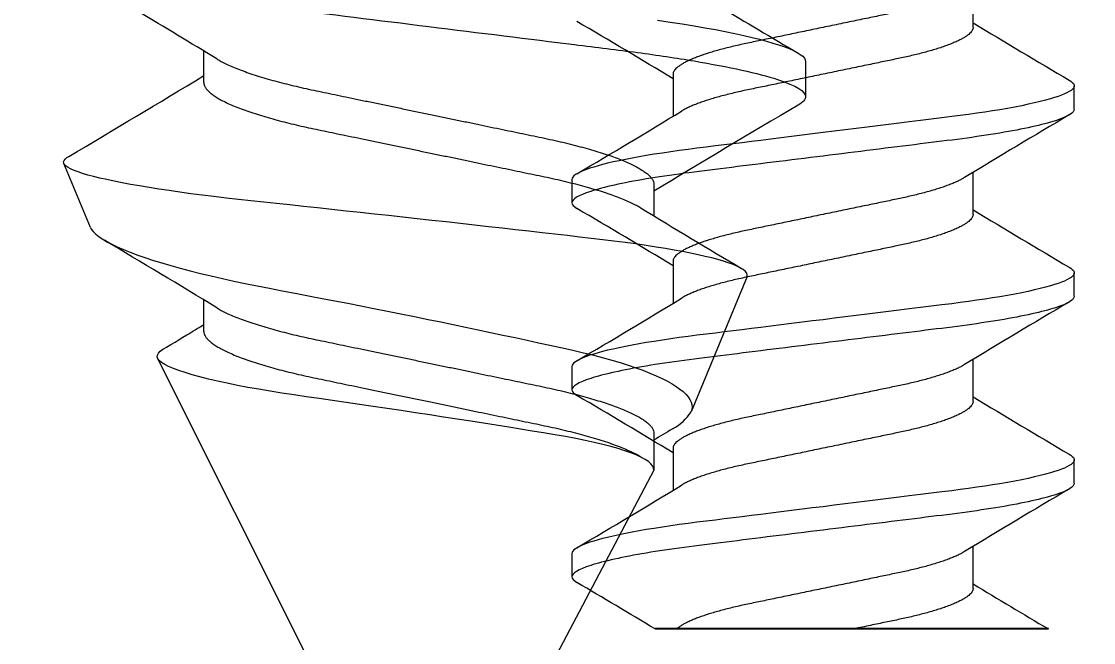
# Model space of a CAD drawing. Header units: inches. Extents: x 129892 to 140765, y 18172 to 24435.
# Drawn here: x 134120.3 to 134126.42, y 22517.61 to 22521.15 of the extents above; entities that cross this region are included whole.
import ezdxf

# ---------------------------------------------------------------- set-up
doc = ezdxf.new("R2010")
doc.units = ezdxf.units.IN
doc.header["$MEASUREMENT"] = 0
doc.header["$PDMODE"] = 66
doc.styles.add('EXCELSIOR', font='dim.shx', dxfattribs={"height": 45})
doc.dimstyles.new('EXCELSIOR', dxfattribs={"dimtxt": 50, "dimasz": 15, "dimexe": 20, "dimexo": 20, "dimgap": 10, "dimtad": 1, "dimdec": 0, "dimtxsty": 'EXCELSIOR', "dimblk": 'OBLIQUE', "dimcen": 2.5, "dimclrd": 1, "dimclre": 1, "dimclrt": 1, "dimadec": 0, "dimazin": 0, "dimtfac": 1, "dimtdec": 0, "dimtofl": 0, "dimtmove": 0, "dimatfit": 3, "dimfxl": 0, "dimlwd": 25, "dimarcsym": 0})

# ---------------------------------------------------------------- blocks, each defined once
blk = doc.blocks.new('A$C105D4D3B')
at = {"color": 251, "linetype": 'Continuous', "lineweight": 15}
for p, q in [((2.7695, 4.5576), (2.7695, 4.7378)), ((6.2042, 4.6776), (6.2042, 4.4776)), ((2.1217, 3.7314), (1.9706, 4.0963)), ((5.3382, 3.9776), (5.3382, 3.7974)), ((5.8697, 3.4507), (5.5505, 2.6802)), ((2.7695, 3.1376), (2.7695, 3.3178)), ((4.0026, -0.0002), (2.5055, 2.985)), ((5.3382, 2.5576), (5.3382, 2.3476)), ((5.3382, 2.3476), (4.0975, -0.0002))]:
    blk.add_line(p, q, dxfattribs=at)
for points in [[(5.3584, 4.9136), (5.4301, 4.903), (5.4999, 4.8922), (5.5674, 4.8811), (5.6293, 4.8704), (5.6888, 4.8596), (5.7457, 4.8486), (5.7997, 4.8375), (5.8508, 4.8263), (5.8988, 4.8152), (5.9411, 4.8046), (5.9805, 4.794), (6.0167, 4.7835), (6.0498, 4.7731), (6.0798, 4.7627), (6.1094, 4.7513), (6.1349, 4.7401), (6.1564, 4.729), (6.1738, 4.7182), (6.1873, 4.7076), (6.1968, 4.6973), (6.2024, 4.6873), (6.2042, 4.6776), (6.2042, 4.6776)], [(5.8697, 3.4507), (5.8713, 3.4604), (5.8683, 3.4703), (5.8606, 3.4804), (5.848, 3.4909), (5.8306, 3.5016), (5.8084, 3.5124), (5.7869, 3.5212), (5.7623, 3.5301), (5.7345, 3.5391), (5.7036, 3.5481), (5.6691, 3.5573), (5.6315, 3.5665), (5.5906, 3.5757), (5.5467, 3.5849), (5.5017, 3.5937), (5.454, 3.6024), (5.4034, 3.6111), (5.3504, 3.6197), (5.2938, 3.6283), (5.2349, 3.6369), (5.1732, 3.6453), (5.1093, 3.6535), (5.0458, 3.6613), (4.9805, 3.6689), (4.9132, 3.6767), (4.8443, 3.6846), (4.7726, 3.6928), (4.6996, 3.7011), (4.6249, 3.7096), (4.5491, 3.7182), (4.472, 3.7269), (4.394, 3.7357), (4.3148, 3.7445), (4.235, 3.7534), (4.1531, 3.7626), (4.0708, 3.7717), (3.9877, 3.7808), (3.9045, 3.79), (3.8235, 3.7988), (3.7427, 3.8076), (3.6617, 3.8164), (3.5812, 3.8251), (3.4997, 3.8339), (3.419, 3.8426), (3.3387, 3.8512), (3.2596, 3.8596), (3.1846, 3.8676), (3.1109, 3.8754), (3.0382, 3.8831), (2.9671, 3.8909), (2.8962, 3.8989), (2.8273, 3.9071), (2.7598, 3.9155), (2.6945, 3.924), (2.6318, 3.9326), (2.5714, 3.9412), (2.513, 3.95), (2.4571, 3.9588), (2.4028, 3.9678), (2.3514, 3.9769), (2.3025, 3.986), (2.2567, 3.9951), (2.2148, 4.004), (2.176, 4.0129), (2.1401, 4.0217), (2.1075, 4.0305), (2.0776, 4.0394), (2.0513, 4.0483), (2.0284, 4.057), (2.0092, 4.0656), (1.9942, 4.0738), (1.9827, 4.0818), (1.9746, 4.0896), (1.9702, 4.0974), (1.9692, 4.1053), (1.9718, 4.1133), (1.978, 4.1216), (1.9879, 4.13), (1.9986, 4.1368)], [(2.122, 3.7316), (2.1269, 3.7214), (2.1375, 3.7074), (2.1523, 3.6929), (2.1711, 3.678), (2.1921, 3.664), (2.2164, 3.6497), (2.2443, 3.6352), (2.2756, 3.6204), (2.3109, 3.6051), (2.3496, 3.5897), (2.3919, 3.5741), (2.4374, 3.5584), (2.4825, 3.5437), (2.5302, 3.529), (2.5808, 3.5142), (2.6339, 3.4995), (2.6906, 3.4845), (2.7497, 3.4695), (2.8116, 3.4546), (2.8757, 3.4398), (2.9397, 3.4257), (3.0056, 3.4117), (3.0737, 3.3979), (3.1435, 3.3843), (3.2165, 3.3705), (3.2909, 3.3564), (3.3674, 3.3418), (3.445, 3.3268), (3.5176, 3.3128), (3.5909, 3.2985), (3.6654, 3.2838), (3.7402, 3.269), (3.8172, 3.2537), (3.8943, 3.2382), (3.9721, 3.2225), (4.0497, 3.2067), (4.1212, 3.1921), (4.1925, 3.1774), (4.2636, 3.1625), (4.3342, 3.1478), (4.4055, 3.1327), (4.4759, 3.1177), (4.5457, 3.1028), (4.6144, 3.0879), (4.6796, 3.0737), (4.7434, 3.0598), (4.8063, 3.0459), (4.8675, 3.0323), (4.9283, 3.0183), (4.9869, 3.0041), (5.0437, 2.9893), (5.0981, 2.9742), (5.1457, 2.9601), (5.1911, 2.9458), (5.2345, 2.9311), (5.2754, 2.9162), (5.3146, 2.9008), (5.3511, 2.8853), (5.385, 2.8695), (5.4161, 2.8537), (5.4421, 2.839), (5.4656, 2.8242), (5.4865, 2.8094), (5.5048, 2.7946), (5.5206, 2.7795), (5.5335, 2.7645), (5.5436, 2.7494), (5.5507, 2.7346), (5.5547, 2.7207), (5.556, 2.707), (5.5546, 2.6935), (5.5505, 2.6802)], [(2.543, 3.0405), (2.5555, 3.048), (2.5807, 3.0631), (2.605, 3.0778), (2.6278, 3.0915), (2.6493, 3.1045), (2.6726, 3.1186), (2.6833, 3.1251), (2.6947, 3.1319), (2.7068, 3.1393), (2.7197, 3.1471), (2.7322, 3.1547), (2.7421, 3.1607), (2.7478, 3.1642), (2.7526, 3.1671), (2.7599, 3.1715), (2.7703, 3.1779), (2.7695, 3.1773)], [(5.337, 2.3476), (5.3362, 2.3592), (5.3309, 2.371), (5.3212, 2.383), (5.3066, 2.3956), (5.2874, 2.4083), (5.2636, 2.4211), (5.2372, 2.4332), (5.207, 2.4452), (5.1731, 2.4572), (5.1344, 2.4694), (5.092, 2.4816), (5.046, 2.4936), (4.9978, 2.505), (4.9466, 2.5163), (4.8924, 2.5274), (4.8337, 2.5384), (4.7721, 2.5491), (4.7081, 2.5597), (4.6438, 2.5701), (4.5776, 2.5807), (4.5097, 2.5915), (4.4386, 2.6028), (4.366, 2.6142), (4.2924, 2.6256), (4.2151, 2.6376), (4.137, 2.6496), (4.0584, 2.6616), (3.9773, 2.6739), (3.896, 2.6862), (3.815, 2.6983), (3.7365, 2.7099), (3.6587, 2.7214), (3.5819, 2.7327), (3.5041, 2.744), (3.4277, 2.7551), (3.3531, 2.7658), (3.2828, 2.776), (3.2146, 2.7864), (3.1485, 2.7969), (3.0833, 2.808), (3.0207, 2.8192), (2.9611, 2.8306), (2.9027, 2.8424), (2.8477, 2.8544), (2.7963, 2.8663), (2.7474, 2.8786), (2.7025, 2.8908), (2.662, 2.903), (2.6265, 2.9148), (2.5954, 2.9264), (2.5686, 2.9378), (2.5458, 2.9494), (2.5279, 2.9607), (2.5148, 2.9717), (2.5069, 2.9821), (2.5035, 2.9923), (2.5047, 3.0027), (2.5105, 3.0136), (2.5209, 3.0248), (2.5359, 3.0361), (2.5431, 3.0404)]]:
    blk.add_lwpolyline(points, dxfattribs=at)
for centre, radius, start, end in [((-31.034, -50.9511), 65.1453, 58.666375, 59.584751), ((39.1398, 60.9031), 65.1416, 238.666324, 239.584863), ((-32.6523, 63.0307), 68.3312, 300.470877, 301.223865), ((41.6033, -55.8976), 69.9674, 120.434483, 121.21919), ((31.8252, 47.3473), 50.9721, 238.59533, 239.34643), ((-25.0413, -42.4224), 53.5312, 58.60767, 59.4082), ((5.323, 2.8207), 0.2674, 297.03715, 328.29202), ((25.0292, -29.8303), 37.87, 121.14139, 121.32976)]:
    blk.add_arc(centre, radius, start, end, dxfattribs=at)
for points, knots in [([(1.9034, 5.2776), (1.9034, 5.2487), (1.9558, 5.2151), (2.1738, 5.1446), (2.3392, 5.1079), (2.6407, 5.0571), (2.7498, 5.0409), (2.9772, 5.0106), (3.0954, 4.9964), (3.4785, 4.9489), (3.7657, 4.9133), (4.3419, 4.8419), (4.6292, 4.8062), (5.0123, 4.7587), (5.1304, 4.7446), (5.3579, 4.7143), (5.4669, 4.698), (5.7685, 4.6473), (5.9339, 4.6106), (6.1519, 4.5401), (6.2042, 4.5065), (6.2042, 4.4776)], [0, 0, 0, 0, 0.125, 0.125, 0.25, 0.25, 0.3125, 0.3125, 0.375, 0.375, 0.5, 0.5, 0.625, 0.625, 0.6875, 0.6875, 0.75, 0.75, 0.875, 0.875, 1, 1, 1, 1]), ([(2.8432, 4.693), (2.8493, 4.6893), (2.8635, 4.6807), (2.8906, 4.6668), (2.9241, 4.6514), (2.9621, 4.6357), (3.0039, 4.62), (3.0492, 4.6045), (3.0977, 4.5891), (3.1484, 4.5743), (3.2008, 4.56), (3.2544, 4.5463), (3.3099, 4.5331), (3.3669, 4.5203), (3.4255, 4.508), (3.4859, 4.4955), (3.5485, 4.4825), (3.6144, 4.4688), (3.6833, 4.4545), (3.7552, 4.4396), (3.8285, 4.4244), (3.9029, 4.4089), (3.9782, 4.3933), (4.0527, 4.3778), (4.126, 4.3626), (4.1979, 4.3477), (4.2691, 4.3329), (4.3393, 4.3183), (4.4082, 4.304), (4.4754, 4.2901), (4.5408, 4.2765), (4.6051, 4.2631), (4.668, 4.2501), (4.7298, 4.2373), (4.7898, 4.2239), (4.8481, 4.2101), (4.9044, 4.1958), (4.9577, 4.1813), (5.0077, 4.1667), (5.0542, 4.1521), (5.0978, 4.1373), (5.1382, 4.1223), (5.1752, 4.1073), (5.2087, 4.0924), (5.2385, 4.0775), (5.2649, 4.0625), (5.2875, 4.0475), (5.3063, 4.0327), (5.3207, 4.0182), (5.3308, 4.0041), (5.3371, 3.9906), (5.3378, 3.9819), (5.3382, 3.9776)], [0, 0, 0, 0, 0.015022, 0.035068, 0.056123, 0.077196, 0.098248, 0.119238, 0.14013, 0.160884, 0.180534, 0.199998, 0.219246, 0.238255, 0.257015, 0.275888, 0.295014, 0.314368, 0.33486, 0.35554, 0.376373, 0.397323, 0.418352, 0.439421, 0.459532, 0.479609, 0.499618, 0.519525, 0.539298, 0.558906, 0.578321, 0.597515, 0.617358, 0.636996, 0.656865, 0.677001, 0.697376, 0.717957, 0.737765, 0.757699, 0.777727, 0.797816, 0.81793, 0.838037, 0.858101, 0.878088, 0.898909, 0.919574, 0.940046, 0.960295, 0.980289, 1, 1, 1, 1]), ([(2.7695, 4.5576), (2.7698, 4.5535), (2.7705, 4.5452), (2.7762, 4.5323), (2.7854, 4.519), (2.7985, 4.5052), (2.8156, 4.4911), (2.8365, 4.4766), (2.8614, 4.4619), (2.8905, 4.4468), (2.9241, 4.4314), (2.9621, 4.4157), (3.0039, 4.4), (3.0492, 4.3845), (3.0977, 4.3691), (3.1484, 4.3543), (3.2008, 4.34), (3.2544, 4.3263), (3.3099, 4.3131), (3.3669, 4.3003), (3.4255, 4.288), (3.4859, 4.2755), (3.5485, 4.2625), (3.6144, 4.2488), (3.6833, 4.2345), (3.7552, 4.2196), (3.8285, 4.2044), (3.9029, 4.1889), (3.9782, 4.1733), (4.0527, 4.1578), (4.126, 4.1426), (4.1979, 4.1277), (4.2691, 4.1129), (4.3393, 4.0983), (4.4082, 4.084), (4.4754, 4.0701), (4.5408, 4.0565), (4.6051, 4.0431), (4.668, 4.0301), (4.7298, 4.0173), (4.7898, 4.0039), (4.8481, 3.9901), (4.9044, 3.9758), (4.9577, 3.9613), (5.0077, 3.9467), (5.0542, 3.9321), (5.0978, 3.9173), (5.1382, 3.9023), (5.1752, 3.8874), (5.2088, 3.8724), (5.2382, 3.8575), (5.2568, 3.8474), (5.2644, 3.8424), (5.2647, 3.8422)], [0, 0, 0, 0, 0.018809, 0.037877, 0.057179, 0.076689, 0.096379, 0.11622, 0.136179, 0.156224, 0.177279, 0.198352, 0.219403, 0.240394, 0.261285, 0.282039, 0.301689, 0.321152, 0.340401, 0.359409, 0.378169, 0.397041, 0.416167, 0.435521, 0.456012, 0.476692, 0.497525, 0.518475, 0.539504, 0.560572, 0.580683, 0.60076, 0.620768, 0.640675, 0.660448, 0.680056, 0.699471, 0.718664, 0.738507, 0.758145, 0.778013, 0.79815, 0.818524, 0.839105, 0.858913, 0.878847, 0.898874, 0.918963, 0.939077, 0.959183, 0.979247, 0.999234, 1, 1, 1, 1]), ([(2.7695, 4.5576), (2.7698, 4.5535), (2.7705, 4.5452), (2.7762, 4.5323), (2.7854, 4.519), (2.7985, 4.5052), (2.8156, 4.4911), (2.8365, 4.4766), (2.8614, 4.4619), (2.8905, 4.4468), (2.9241, 4.4314), (2.9621, 4.4157), (3.0039, 4.4), (3.0492, 4.3845), (3.0977, 4.3691), (3.1484, 4.3543), (3.2008, 4.34), (3.2544, 4.3263), (3.3099, 4.3131), (3.3669, 4.3003), (3.4255, 4.288), (3.4859, 4.2755), (3.5485, 4.2625), (3.6144, 4.2488), (3.6833, 4.2345), (3.7552, 4.2196), (3.8285, 4.2044), (3.9029, 4.1889), (3.9782, 4.1733), (4.0527, 4.1578), (4.126, 4.1426), (4.1979, 4.1277), (4.2691, 4.1129), (4.3393, 4.0983), (4.4082, 4.084), (4.4754, 4.0701), (4.5408, 4.0565), (4.6051, 4.0431), (4.668, 4.0301), (4.7298, 4.0173), (4.7898, 4.0039), (4.8481, 3.9901), (4.9044, 3.9758), (4.9577, 3.9613), (5.0077, 3.9467), (5.0542, 3.9321), (5.0978, 3.9173), (5.1382, 3.9023), (5.1752, 3.8874), (5.2088, 3.8724), (5.2382, 3.8575), (5.2568, 3.8474), (5.2644, 3.8424), (5.2647, 3.8422)], [0, 0, 0, 0, 0.018809, 0.037877, 0.057179, 0.076689, 0.096379, 0.11622, 0.136179, 0.156224, 0.177279, 0.198352, 0.219403, 0.240394, 0.261285, 0.282039, 0.301689, 0.321152, 0.340401, 0.359409, 0.378169, 0.397041, 0.416167, 0.435521, 0.456012, 0.476692, 0.497525, 0.518475, 0.539504, 0.560572, 0.580683, 0.60076, 0.620768, 0.640675, 0.660448, 0.680056, 0.699471, 0.718664, 0.738507, 0.758145, 0.778013, 0.798149, 0.818524, 0.839105, 0.858913, 0.878847, 0.898874, 0.918963, 0.939077, 0.959183, 0.979247, 0.999234, 1, 1, 1, 1]), ([(2.8432, 3.273), (2.8493, 3.2693), (2.8635, 3.2607), (2.8906, 3.2468), (2.9241, 3.2314), (2.9621, 3.2157), (3.0039, 3.2), (3.0492, 3.1845), (3.0977, 3.1691), (3.1484, 3.1543), (3.2008, 3.14), (3.2544, 3.1263), (3.3099, 3.1131), (3.3669, 3.1003), (3.4255, 3.088), (3.4859, 3.0755), (3.5485, 3.0625), (3.6144, 3.0488), (3.6833, 3.0345), (3.7552, 3.0196), (3.8285, 3.0044), (3.9029, 2.9889), (3.9782, 2.9733), (4.0527, 2.9578), (4.126, 2.9426), (4.1979, 2.9277), (4.2691, 2.9129), (4.3393, 2.8983), (4.4082, 2.884), (4.4754, 2.8701), (4.5408, 2.8565), (4.6051, 2.8431), (4.668, 2.8301), (4.7298, 2.8173), (4.7898, 2.8039), (4.8481, 2.7901), (4.9044, 2.7758), (4.9577, 2.7613), (5.0077, 2.7467), (5.0542, 2.7321), (5.0978, 2.7173), (5.1382, 2.7023), (5.1752, 2.6874), (5.2087, 2.6724), (5.2385, 2.6575), (5.2649, 2.6425), (5.2875, 2.6275), (5.3063, 2.6127), (5.3207, 2.5982), (5.3308, 2.5841), (5.3371, 2.5706), (5.3378, 2.5619), (5.3382, 2.5576)], [0, 0, 0, 0, 0.015022, 0.035068, 0.056123, 0.077196, 0.098248, 0.119238, 0.14013, 0.160884, 0.180534, 0.199998, 0.219246, 0.238255, 0.257015, 0.275888, 0.295014, 0.314368, 0.33486, 0.35554, 0.376373, 0.397324, 0.418352, 0.439421, 0.459532, 0.479609, 0.499618, 0.519525, 0.539298, 0.558906, 0.578321, 0.597515, 0.617358, 0.636996, 0.656865, 0.677001, 0.697376, 0.717957, 0.737765, 0.757699, 0.777727, 0.797816, 0.81793, 0.838037, 0.858101, 0.878088, 0.898909, 0.919574, 0.940046, 0.960295, 0.980289, 1, 1, 1, 1]), ([(2.7695, 3.1376), (2.7698, 3.1335), (2.7705, 3.1252), (2.7762, 3.1123), (2.7854, 3.099), (2.7985, 3.0852), (2.8156, 3.0711), (2.8365, 3.0566), (2.8614, 3.0419), (2.8905, 3.0268), (2.9241, 3.0114), (2.9621, 2.9957), (3.0039, 2.98), (3.0492, 2.9645), (3.0977, 2.9491), (3.1484, 2.9343), (3.2008, 2.92), (3.2544, 2.9063), (3.3099, 2.8931), (3.3669, 2.8803), (3.4255, 2.868), (3.4859, 2.8555), (3.5485, 2.8425), (3.6144, 2.8288), (3.6833, 2.8145), (3.7552, 2.7996), (3.8285, 2.7844), (3.9029, 2.7689), (3.9782, 2.7533), (4.0527, 2.7378), (4.126, 2.7226), (4.1979, 2.7077), (4.2691, 2.6929), (4.3393, 2.6783), (4.4082, 2.664), (4.4754, 2.6501), (4.5408, 2.6365), (4.6051, 2.6231), (4.668, 2.6101), (4.7298, 2.5973), (4.7898, 2.5839), (4.8481, 2.5701), (4.9044, 2.5558), (4.9591, 2.541), (5.0115, 2.5256), (5.0613, 2.5098), (5.1076, 2.4938), (5.1502, 2.4777), (5.1888, 2.4615), (5.223, 2.4454), (5.2482, 2.4323), (5.2605, 2.4246), (5.2643, 2.4222)], [0, 0, 0, 0, 0.018809, 0.037877, 0.057179, 0.07669, 0.096381, 0.116222, 0.136181, 0.156227, 0.177282, 0.198355, 0.219407, 0.240398, 0.261289, 0.282043, 0.301694, 0.321157, 0.340406, 0.359414, 0.378175, 0.397048, 0.416174, 0.435528, 0.45602, 0.4767, 0.497533, 0.518484, 0.539512, 0.560581, 0.580692, 0.600769, 0.620778, 0.640685, 0.660458, 0.680067, 0.699482, 0.718676, 0.738519, 0.758157, 0.778026, 0.798162, 0.818537, 0.839118, 0.860474, 0.881973, 0.903575, 0.925239, 0.94692, 0.968576, 0.990164, 1, 1, 1, 1])]:
    blk.add_open_spline(points, degree=3, knots=knots, dxfattribs=at)
blk.add_open_spline([(6.2042, 4.4776), (6.2042, 4.4625), (6.1903, 4.4461), (6.1611, 4.4289)], degree=3, dxfattribs=at)
blk = doc.blocks.new('A$C47B607A2')
at = {"color": 7, "linetype": 'Continuous', "lineweight": 15}
for p, q in [((3.8563, 3.4314), (3.8563, 3.6715)), ((2.1438, 3.1647), (2.1438, 2.9246)), ((4.4337, 2.9646), (4.4337, 3.0979)), ((3.8563, 2.3645), (3.8563, 2.6046)), ((1.5665, 2.5646), (1.5665, 2.4312)), ((2.1438, 2.0978), (2.1438, 1.8576)), ((4.4337, 1.8977), (4.4337, 2.031)), ((3.8563, 1.2977), (3.8563, 1.5378)), ((1.5665, 1.4977), (1.5665, 1.3643)), ((2.1438, 1.031), (2.1438, 0.7908)), ((4.4337, 0.8309), (4.4337, 0.9642)), ((1.5665, 0.4309), (1.5665, 0.2975)), ((3.8563, 0.2307), (3.8563, 0.4709))]:
    blk.add_line(p, q, dxfattribs=at)
at = {"color": 7, "linetype": 'Continuous', "lineweight": 15, "flags": 128}
for points in [[(4.4046, 3.1304), (4.4134, 3.125), (4.4224, 3.1179), (4.4287, 3.111), (4.4325, 3.1044), (4.4337, 3.0979), (4.4326, 3.0918), (4.4292, 3.0855), (4.4235, 3.079), (4.4154, 3.0723), (4.4049, 3.0655), (4.392, 3.0585), (4.3776, 3.0518), (4.361, 3.045), (4.3423, 3.0382), (4.3214, 3.0312), (4.2984, 3.0242), (4.2703, 3.0164), (4.2397, 3.0086), (4.2067, 3.0007), (4.1713, 2.9929), (4.1338, 2.9851), (4.0941, 2.9774), (4.0525, 2.9697), (4.0092, 2.9622), (3.9664, 2.9552), (3.9223, 2.9483), (3.877, 2.9416), (3.8306, 2.935), (3.7833, 2.9286), (3.7352, 2.9224), (3.6774, 2.9152), (3.6175, 2.9078), (3.5556, 2.9001), (3.4918, 2.8922), (3.4334, 2.885), (3.3738, 2.8776), (3.3132, 2.8701), (3.2517, 2.8624), (3.1894, 2.8547), (3.1266, 2.8469), (3.0634, 2.8391), (3.0001, 2.8312), (2.9399, 2.8238), (2.8798, 2.8163), (2.8201, 2.8089), (2.7609, 2.8016), (2.7022, 2.7943), (2.6444, 2.7871), (2.5906, 2.7805), (2.5378, 2.7739), (2.486, 2.7675), (2.4353, 2.7612), (2.3859, 2.7551), (2.3322, 2.7484), (2.2802, 2.742), (2.2294, 2.7355), (2.1794, 2.7288), (2.1304, 2.7219), (2.0826, 2.7149), (2.036, 2.7076), (1.991, 2.7003), (1.9498, 2.6931), (1.9101, 2.6859), (1.8722, 2.6786), (1.8362, 2.6712), (1.8021, 2.6638), (1.7701, 2.6563), (1.7419, 2.6492), (1.7157, 2.6422), (1.6915, 2.6352), (1.6694, 2.6282), (1.6495, 2.6213), (1.6297, 2.6137), (1.6127, 2.6062), (1.5984, 2.5989), (1.5868, 2.5916), (1.5778, 2.5846), (1.5715, 2.5777), (1.5677, 2.571), (1.5665, 2.5646), (1.5665, 2.5646)], [(4.4046, 2.0635), (4.4134, 2.058), (4.4224, 2.051), (4.4287, 2.0441), (4.4325, 2.0375), (4.4337, 2.031), (4.4326, 2.0249), (4.4292, 2.0185), (4.4235, 2.012), (4.4154, 2.0054), (4.4049, 1.9985), (4.392, 1.9916), (4.3776, 1.9849), (4.361, 1.9781), (4.3423, 1.9712), (4.3214, 1.9643), (4.2984, 1.9573), (4.2703, 1.9495), (4.2397, 1.9416), (4.2067, 1.9338), (4.1713, 1.9259), (4.1338, 1.9182), (4.0941, 1.9104), (4.0525, 1.9028), (4.0092, 1.8953), (3.9664, 1.8883), (3.9223, 1.8814), (3.877, 1.8747), (3.8306, 1.8681), (3.7833, 1.8617), (3.7352, 1.8555), (3.6774, 1.8483), (3.6175, 1.8409), (3.5556, 1.8332), (3.4918, 1.8253), (3.4334, 1.8181), (3.3738, 1.8107), (3.3132, 1.8032), (3.2517, 1.7955), (3.1894, 1.7878), (3.1266, 1.78), (3.0634, 1.7722), (3.0001, 1.7643), (2.9399, 1.7569), (2.8798, 1.7494), (2.8201, 1.742), (2.7609, 1.7347), (2.7022, 1.7274), (2.6444, 1.7202), (2.5906, 1.7135), (2.5378, 1.707), (2.486, 1.7006), (2.4353, 1.6943), (2.3859, 1.6882), (2.3322, 1.6815), (2.2802, 1.6751), (2.2294, 1.6686), (2.1794, 1.6619), (2.1304, 1.655), (2.0826, 1.648), (2.036, 1.6407), (1.991, 1.6333), (1.9498, 1.6262), (1.9101, 1.619), (1.8722, 1.6117), (1.8362, 1.6043), (1.8021, 1.5968), (1.7701, 1.5894), (1.7419, 1.5823), (1.7157, 1.5753), (1.6915, 1.5683), (1.6694, 1.5613), (1.6495, 1.5544), (1.6297, 1.5468), (1.6127, 1.5393), (1.5984, 1.5319), (1.5868, 1.5247), (1.5778, 1.5177), (1.5715, 1.5108), (1.5677, 1.5041), (1.5665, 1.4977), (1.5665, 1.4977)], [(4.4046, 0.9967), (4.4134, 0.9912), (4.4224, 0.9842), (4.4287, 0.9773), (4.4325, 0.9707), (4.4337, 0.9642), (4.4326, 0.9581), (4.4292, 0.9517), (4.4235, 0.9452), (4.4154, 0.9386), (4.4049, 0.9317), (4.392, 0.9248), (4.3776, 0.9181), (4.361, 0.9113), (4.3423, 0.9044), (4.3214, 0.8975), (4.2984, 0.8905), (4.2703, 0.8827), (4.2397, 0.8748), (4.2067, 0.867), (4.1713, 0.8591), (4.1338, 0.8514), (4.0941, 0.8437), (4.0525, 0.836), (4.0092, 0.8285), (3.9664, 0.8215), (3.9223, 0.8146), (3.877, 0.8079), (3.8306, 0.8013), (3.7833, 0.7949), (3.7352, 0.7887), (3.6774, 0.7815), (3.6175, 0.7741), (3.5556, 0.7664), (3.4918, 0.7585), (3.4334, 0.7513), (3.3738, 0.7439), (3.3132, 0.7364), (3.2517, 0.7287), (3.1894, 0.721), (3.1266, 0.7132), (3.0634, 0.7054), (3.0001, 0.6975), (2.9399, 0.6901), (2.8798, 0.6826), (2.8201, 0.6752), (2.7609, 0.6679), (2.7022, 0.6606), (2.6444, 0.6534), (2.5906, 0.6468), (2.5378, 0.6402), (2.486, 0.6338), (2.4353, 0.6275), (2.3859, 0.6214), (2.3322, 0.6147), (2.2802, 0.6083), (2.2294, 0.6018), (2.1794, 0.5951), (2.1304, 0.5882), (2.0826, 0.5812), (2.036, 0.5739), (1.991, 0.5666), (1.9498, 0.5594), (1.9101, 0.5522), (1.8722, 0.5449), (1.8362, 0.5375), (1.8021, 0.53), (1.7701, 0.5226), (1.7419, 0.5155), (1.7157, 0.5085), (1.6915, 0.5015), (1.6694, 0.4945), (1.6495, 0.4876), (1.6297, 0.48), (1.6127, 0.4725), (1.5984, 0.4651), (1.5868, 0.4579), (1.5778, 0.4509), (1.5715, 0.444), (1.5677, 0.4373), (1.5665, 0.4309), (1.5665, 0.4309)]]:
    blk.add_lwpolyline(points, dxfattribs=at)
blk.add_lwpolyline([(4.2863, -0.0003), (2.0412, -0.0003)])
at = {"color": 7, "linetype": 'Continuous', "lineweight": 15}
for centre, radius, start, end in [((-22.0333, -36.7529), 46.6458, 58.78085, 59.56555), ((28.0263, 43.3369), 46.6319, 238.78072, 239.56555), ((-20.3864, 40.0414), 43.4197, 300.41509, 301.33379), ((26.3879, -34.5145), 43.4223, 120.41517, 121.33371), ((-22.0333, -37.8197), 46.6458, 58.78085, 59.56555), ((28.0263, 42.27), 46.6319, 238.78072, 239.56555), ((-20.3864, 38.9744), 43.4197, 300.41509, 301.33379), ((26.3879, -35.5814), 43.4223, 120.41517, 121.33371), ((-22.0333, -38.8866), 46.6458, 58.78085, 59.56555), ((28.0263, 41.2032), 46.6319, 238.78072, 239.56555), ((-20.3864, 37.9077), 43.4197, 300.41509, 301.33379), ((26.3879, -36.6482), 43.4223, 120.41517, 121.33371), ((-22.0333, -39.9534), 46.6458, 58.92813, 59.56555), ((28.0263, 40.1363), 46.6319, 238.78072, 239.3964)]:
    blk.add_arc(centre, radius, start, end, dxfattribs=at)
for points, knots in [([(3.8072, 3.6416), (3.8031, 3.6392), (3.7937, 3.6335), (3.7756, 3.6242), (3.7533, 3.6139), (3.7279, 3.6034), (3.7001, 3.593), (3.6699, 3.5826), (3.6375, 3.5724), (3.6037, 3.5625), (3.5688, 3.553), (3.533, 3.5439), (3.496, 3.535), (3.4581, 3.5265), (3.419, 3.5183), (3.3787, 3.51), (3.337, 3.5013), (3.2931, 3.4922), (3.2471, 3.4827), (3.1992, 3.4727), (3.1503, 3.4626), (3.1007, 3.4523), (3.0505, 3.4418), (3.0009, 3.4315), (2.952, 3.4214), (2.904, 3.4114), (2.8566, 3.4016), (2.8098, 3.3919), (2.7639, 3.3823), (2.719, 3.373), (2.6754, 3.364), (2.6326, 3.3551), (2.5906, 3.3464), (2.5494, 3.3378), (2.5095, 3.3289), (2.4706, 3.3197), (2.433, 3.3102), (2.3975, 3.3005), (2.3642, 3.2908), (2.3332, 3.2811), (2.3041, 3.2712), (2.2772, 3.2612), (2.2525, 3.2512), (2.2302, 3.2412), (2.2103, 3.2313), (2.1927, 3.2213), (2.1776, 3.2113), (2.1651, 3.2014), (2.1555, 3.1918), (2.1488, 3.1824), (2.1446, 3.1734), (2.1441, 3.1676), (2.1438, 3.1647)], [0, 0, 0, 0, 0.015022, 0.035068, 0.056123, 0.077196, 0.098248, 0.119238, 0.14013, 0.160884, 0.180534, 0.199998, 0.219246, 0.238255, 0.257015, 0.275888, 0.295014, 0.314368, 0.33486, 0.35554, 0.376373, 0.397324, 0.418352, 0.439421, 0.459532, 0.479609, 0.499618, 0.519525, 0.539298, 0.558906, 0.578321, 0.597515, 0.617358, 0.636996, 0.656865, 0.677001, 0.697376, 0.717957, 0.737765, 0.757699, 0.777727, 0.797816, 0.81793, 0.838037, 0.858101, 0.878088, 0.898909, 0.919574, 0.940046, 0.960295, 0.980289, 1, 1, 1, 1]), ([(3.8563, 3.4314), (3.8561, 3.4286), (3.8557, 3.4231), (3.8519, 3.4145), (3.8457, 3.4056), (3.837, 3.3964), (3.8256, 3.387), (3.8116, 3.3774), (3.7951, 3.3676), (3.7756, 3.3575), (3.7533, 3.3472), (3.7279, 3.3368), (3.7001, 3.3263), (3.6699, 3.316), (3.6375, 3.3057), (3.6037, 3.2958), (3.5688, 3.2863), (3.533, 3.2772), (3.496, 3.2684), (3.4581, 3.2598), (3.419, 3.2517), (3.3787, 3.2433), (3.337, 3.2346), (3.2931, 3.2255), (3.2471, 3.216), (3.1992, 3.2061), (3.1503, 3.1959), (3.1007, 3.1856), (3.0505, 3.1752), (3.0009, 3.1649), (2.952, 3.1547), (2.904, 3.1448), (2.8566, 3.1349), (2.8098, 3.1252), (2.7639, 3.1157), (2.719, 3.1064), (2.6754, 3.0973), (2.6326, 3.0884), (2.5906, 3.0797), (2.5494, 3.0712), (2.5095, 3.0623), (2.4706, 3.0531), (2.433, 3.0435), (2.3975, 3.0339), (2.3642, 3.0241), (2.3332, 3.0144), (2.3041, 3.0045), (2.2772, 2.9945), (2.2525, 2.9846), (2.2301, 2.9746), (2.2105, 2.9646), (2.1981, 2.9579), (2.193, 2.9546), (2.1928, 2.9544)], [0, 0, 0, 0, 0.018809, 0.037877, 0.057179, 0.076689, 0.096379, 0.11622, 0.136179, 0.156224, 0.177279, 0.198352, 0.219403, 0.240394, 0.261285, 0.282039, 0.301689, 0.321152, 0.340401, 0.359409, 0.378169, 0.397041, 0.416167, 0.435521, 0.456012, 0.476692, 0.497525, 0.518475, 0.539504, 0.560572, 0.580683, 0.60076, 0.620768, 0.640675, 0.660448, 0.680056, 0.699471, 0.718664, 0.738507, 0.758145, 0.778013, 0.798149, 0.818524, 0.839105, 0.858913, 0.878847, 0.898874, 0.918963, 0.939077, 0.959183, 0.979247, 0.999234, 1, 1, 1, 1]), ([(4.4337, 2.9646), (4.4337, 2.9453), (4.3988, 2.9229), (4.2535, 2.8759), (4.1432, 2.8515), (3.9422, 2.8176), (3.8695, 2.8068), (3.7178, 2.7866), (3.6391, 2.7772), (3.3836, 2.7455), (3.1922, 2.7217), (2.808, 2.6741), (2.6165, 2.6504), (2.3611, 2.6187), (2.2824, 2.6093), (2.1307, 2.589), (2.058, 2.5782), (1.857, 2.5444), (1.7467, 2.5199), (1.6014, 2.4729), (1.5665, 2.4505), (1.5665, 2.4312)], [0, 0, 0, 0, 0.125, 0.125, 0.25, 0.25, 0.3125, 0.3125, 0.375, 0.375, 0.5, 0.5, 0.625, 0.625, 0.6875, 0.6875, 0.75, 0.75, 0.875, 0.875, 1, 1, 1, 1]), ([(3.8072, 2.5748), (3.8031, 2.5724), (3.7937, 2.5667), (3.7756, 2.5574), (3.7533, 2.5471), (3.7279, 2.5366), (3.7001, 2.5262), (3.6699, 2.5158), (3.6375, 2.5056), (3.6037, 2.4957), (3.5688, 2.4862), (3.533, 2.4771), (3.496, 2.4683), (3.4581, 2.4597), (3.419, 2.4515), (3.3787, 2.4432), (3.337, 2.4345), (3.2931, 2.4254), (3.2471, 2.4159), (3.1992, 2.4059), (3.1503, 2.3958), (3.1007, 2.3855), (3.0505, 2.3751), (3.0009, 2.3647), (2.952, 2.3546), (2.904, 2.3446), (2.8566, 2.3348), (2.8098, 2.3251), (2.7639, 2.3155), (2.719, 2.3062), (2.6754, 2.2972), (2.6326, 2.2883), (2.5906, 2.2796), (2.5494, 2.271), (2.5095, 2.2621), (2.4706, 2.2529), (2.433, 2.2434), (2.3975, 2.2337), (2.3642, 2.224), (2.3332, 2.2143), (2.3041, 2.2044), (2.2772, 2.1944), (2.2525, 2.1844), (2.2302, 2.1744), (2.2103, 2.1645), (2.1927, 2.1545), (2.1776, 2.1445), (2.1651, 2.1346), (2.1555, 2.125), (2.1488, 2.1156), (2.1446, 2.1066), (2.1441, 2.1008), (2.1438, 2.0979)], [0, 0, 0, 0, 0.015022, 0.035068, 0.056123, 0.077196, 0.098248, 0.119238, 0.14013, 0.160884, 0.180534, 0.199998, 0.219246, 0.238255, 0.257015, 0.275888, 0.295014, 0.314368, 0.33486, 0.35554, 0.376373, 0.397324, 0.418352, 0.439421, 0.459532, 0.479609, 0.499618, 0.519525, 0.539298, 0.558906, 0.578321, 0.597515, 0.617358, 0.636996, 0.656865, 0.677001, 0.697376, 0.717957, 0.737765, 0.757699, 0.777727, 0.797816, 0.81793, 0.838037, 0.858101, 0.878088, 0.898909, 0.919574, 0.940046, 0.960295, 0.980289, 1, 1, 1, 1]), ([(3.8563, 2.3645), (3.8561, 2.3617), (3.8557, 2.3562), (3.8519, 2.3476), (3.8457, 2.3387), (3.837, 2.3295), (3.8256, 2.3201), (3.8116, 2.3105), (3.7951, 2.3007), (3.7756, 2.2906), (3.7533, 2.2803), (3.7279, 2.2699), (3.7001, 2.2594), (3.6699, 2.249), (3.6375, 2.2388), (3.6037, 2.2289), (3.5688, 2.2194), (3.533, 2.2103), (3.496, 2.2015), (3.4581, 2.1929), (3.419, 2.1848), (3.3787, 2.1764), (3.337, 2.1677), (3.2931, 2.1586), (3.2471, 2.1491), (3.1992, 2.1391), (3.1503, 2.129), (3.1007, 2.1187), (3.0505, 2.1083), (3.0009, 2.0979), (2.952, 2.0878), (2.904, 2.0778), (2.8566, 2.068), (2.8098, 2.0583), (2.7639, 2.0487), (2.719, 2.0394), (2.6754, 2.0304), (2.6326, 2.0215), (2.5906, 2.0128), (2.5494, 2.0042), (2.5095, 1.9954), (2.4706, 1.9861), (2.433, 1.9766), (2.3975, 1.967), (2.3642, 1.9572), (2.3332, 1.9475), (2.3041, 1.9376), (2.2772, 1.9276), (2.2525, 1.9176), (2.2301, 1.9076), (2.2105, 1.8977), (2.1981, 1.891), (2.193, 1.8876), (2.1928, 1.8875)], [0, 0, 0, 0, 0.018809, 0.037877, 0.057179, 0.076689, 0.096379, 0.11622, 0.136179, 0.156224, 0.177279, 0.198352, 0.219403, 0.240394, 0.261285, 0.282039, 0.301689, 0.321152, 0.340401, 0.359409, 0.378169, 0.397041, 0.416167, 0.435521, 0.456012, 0.476692, 0.497525, 0.518475, 0.539504, 0.560572, 0.580683, 0.60076, 0.620768, 0.640675, 0.660448, 0.680056, 0.699471, 0.718664, 0.738507, 0.758145, 0.778013, 0.798149, 0.818524, 0.839105, 0.858913, 0.878847, 0.898874, 0.918963, 0.939077, 0.959183, 0.979247, 0.999234, 1, 1, 1, 1]), ([(4.4337, 1.8977), (4.4337, 1.8784), (4.3988, 1.856), (4.2535, 1.809), (4.1432, 1.7845), (3.9422, 1.7507), (3.8695, 1.7399), (3.7178, 1.7196), (3.6391, 1.7102), (3.3836, 1.6786), (3.1922, 1.6548), (2.808, 1.6072), (2.6165, 1.5834), (2.3611, 1.5518), (2.2824, 1.5423), (2.1307, 1.5221), (2.058, 1.5113), (1.857, 1.4774), (1.7467, 1.453), (1.6014, 1.406), (1.5665, 1.3836), (1.5665, 1.3643)], [0, 0, 0, 0, 0.125, 0.125, 0.25, 0.25, 0.3125, 0.3125, 0.375, 0.375, 0.5, 0.5, 0.625, 0.625, 0.6875, 0.6875, 0.75, 0.75, 0.875, 0.875, 1, 1, 1, 1]), ([(3.8072, 1.5079), (3.8031, 1.5055), (3.7937, 1.4997), (3.7756, 1.4905), (3.7533, 1.4802), (3.7279, 1.4697), (3.7001, 1.4593), (3.6699, 1.4489), (3.6375, 1.4387), (3.6037, 1.4288), (3.5688, 1.4193), (3.533, 1.4102), (3.496, 1.4013), (3.4581, 1.3928), (3.419, 1.3846), (3.3787, 1.3763), (3.337, 1.3676), (3.2931, 1.3585), (3.2471, 1.3489), (3.1992, 1.339), (3.1503, 1.3289), (3.1007, 1.3185), (3.0505, 1.3081), (3.0009, 1.2978), (2.952, 1.2877), (2.904, 1.2777), (2.8566, 1.2679), (2.8098, 1.2582), (2.7639, 1.2486), (2.719, 1.2393), (2.6754, 1.2303), (2.6326, 1.2214), (2.5906, 1.2126), (2.5494, 1.2041), (2.5095, 1.1952), (2.4706, 1.186), (2.433, 1.1765), (2.3975, 1.1668), (2.3642, 1.1571), (2.3332, 1.1473), (2.3041, 1.1375), (2.2772, 1.1275), (2.2525, 1.1175), (2.2302, 1.1075), (2.2103, 1.0976), (2.1927, 1.0876), (2.1776, 1.0776), (2.1651, 1.0677), (2.1555, 1.058), (2.1488, 1.0487), (2.1446, 1.0396), (2.1441, 1.0339), (2.1438, 1.031)], [0, 0, 0, 0, 0.015022, 0.035068, 0.056123, 0.077196, 0.098248, 0.119238, 0.14013, 0.160884, 0.180534, 0.199998, 0.219246, 0.238255, 0.257015, 0.275888, 0.295014, 0.314368, 0.33486, 0.35554, 0.376373, 0.397324, 0.418352, 0.439421, 0.459532, 0.479609, 0.499618, 0.519525, 0.539298, 0.558906, 0.578321, 0.597515, 0.617358, 0.636996, 0.656865, 0.677001, 0.697376, 0.717957, 0.737765, 0.757699, 0.777727, 0.797816, 0.81793, 0.838037, 0.858101, 0.878088, 0.898909, 0.919574, 0.940046, 0.960295, 0.980289, 1, 1, 1, 1]), ([(3.8563, 1.2977), (3.8561, 1.2949), (3.8557, 1.2894), (3.8519, 1.2808), (3.8457, 1.2719), (3.837, 1.2627), (3.8256, 1.2533), (3.8116, 1.2437), (3.7951, 1.2339), (3.7756, 1.2238), (3.7533, 1.2135), (3.7279, 1.2031), (3.7001, 1.1926), (3.6699, 1.1822), (3.6375, 1.172), (3.6037, 1.1621), (3.5688, 1.1526), (3.533, 1.1435), (3.496, 1.1347), (3.4581, 1.1261), (3.419, 1.118), (3.3787, 1.1096), (3.337, 1.1009), (3.2931, 1.0918), (3.2471, 1.0823), (3.1992, 1.0723), (3.1503, 1.0622), (3.1007, 1.0519), (3.0505, 1.0415), (3.0009, 1.0312), (2.952, 1.021), (2.904, 1.0111), (2.8566, 1.0012), (2.8098, 0.9915), (2.7639, 0.982), (2.719, 0.9726), (2.6754, 0.9636), (2.6326, 0.9547), (2.5906, 0.946), (2.5494, 0.9374), (2.5095, 0.9286), (2.4706, 0.9193), (2.433, 0.9098), (2.3975, 0.9002), (2.3642, 0.8904), (2.3332, 0.8807), (2.3041, 0.8708), (2.2772, 0.8608), (2.2525, 0.8508), (2.2301, 0.8408), (2.2105, 0.8309), (2.1981, 0.8242), (2.193, 0.8208), (2.1928, 0.8207)], [0, 0, 0, 0, 0.018809, 0.037877, 0.057179, 0.076689, 0.096379, 0.11622, 0.136179, 0.156224, 0.177279, 0.198352, 0.219403, 0.240394, 0.261285, 0.282039, 0.301689, 0.321152, 0.340401, 0.359409, 0.378169, 0.397041, 0.416167, 0.435521, 0.456012, 0.476692, 0.497525, 0.518475, 0.539504, 0.560572, 0.580683, 0.60076, 0.620768, 0.640675, 0.660448, 0.680056, 0.699471, 0.718664, 0.738507, 0.758145, 0.778013, 0.798149, 0.818524, 0.839105, 0.858913, 0.878847, 0.898874, 0.918963, 0.939077, 0.959183, 0.979247, 0.999234, 1, 1, 1, 1]), ([(4.4337, 0.8309), (4.4337, 0.8116), (4.3988, 0.7892), (4.2535, 0.7422), (4.1432, 0.7178), (3.9422, 0.6839), (3.8695, 0.6731), (3.7178, 0.6528), (3.6391, 0.6434), (3.3836, 0.6118), (3.1922, 0.588), (2.808, 0.5404), (2.6165, 0.5166), (2.3611, 0.485), (2.2824, 0.4756), (2.1307, 0.4553), (2.058, 0.4445), (1.857, 0.4106), (1.7467, 0.3862), (1.6014, 0.3392), (1.5665, 0.3168), (1.5665, 0.2975)], [0, 0, 0, 0, 0.125, 0.125, 0.25, 0.25, 0.3125, 0.3125, 0.375, 0.375, 0.5, 0.5, 0.625, 0.625, 0.6875, 0.6875, 0.75, 0.75, 0.875, 0.875, 1, 1, 1, 1]), ([(3.8072, 0.4411), (3.8031, 0.4387), (3.7937, 0.433), (3.7756, 0.4237), (3.7533, 0.4134), (3.7279, 0.4029), (3.7001, 0.3925), (3.6699, 0.3821), (3.6375, 0.3719), (3.6037, 0.362), (3.5688, 0.3525), (3.533, 0.3434), (3.496, 0.3345), (3.4581, 0.326), (3.419, 0.3178), (3.3787, 0.3095), (3.337, 0.3008), (3.2931, 0.2917), (3.2471, 0.2821), (3.1992, 0.2722), (3.1503, 0.2621), (3.1007, 0.2518), (3.0505, 0.2413), (3.0009, 0.231), (2.952, 0.2209), (2.904, 0.2109), (2.8566, 0.2011), (2.8098, 0.1914), (2.7639, 0.1818), (2.719, 0.1725), (2.6754, 0.1635), (2.6326, 0.1546), (2.5906, 0.1459), (2.5494, 0.1373), (2.5095, 0.1284), (2.4706, 0.1192), (2.433, 0.1097), (2.3975, 0.1), (2.3642, 0.0903), (2.3332, 0.0806), (2.3041, 0.0707), (2.2772, 0.0607), (2.2525, 0.0507), (2.2302, 0.0407), (2.2103, 0.0308), (2.1927, 0.0208), (2.1776, 0.0108), (2.1688, 0.0038), (2.1647, 0.0001), (2.1642, -0.0003)], [0, 0, 0, 0, 0.0150223, 0.0350677, 0.0561229, 0.0771961, 0.0982477, 0.1192384, 0.1401296, 0.1608839, 0.1805344, 0.1999978, 0.2192465, 0.2382548, 0.2570152, 0.275888, 0.2950138, 0.3143681, 0.3348597, 0.3555398, 0.3763733, 0.3973235, 0.4183523, 0.4394206, 0.4595321, 0.4796091, 0.4996178, 0.5195248, 0.539298, 0.5589065, 0.5783212, 0.597515, 0.6173579, 0.6369961, 0.6568648, 0.6770011, 0.6973759, 0.7179574, 0.7377653, 0.7576994, 0.7777275, 0.7978159, 0.8179304, 0.8380368, 0.8581007, 0.8780881, 0.8989092, 0.9195735, 0.9221061, 0.9221061, 0.9221061, 0.9221061]), ([(3.8563, 0.2307), (3.8561, 0.228), (3.8557, 0.2225), (3.8519, 0.2139), (3.8457, 0.205), (3.837, 0.1958), (3.8256, 0.1864), (3.8116, 0.1768), (3.7951, 0.167), (3.7756, 0.1569), (3.7533, 0.1466), (3.7279, 0.1361), (3.7001, 0.1257), (3.6699, 0.1153), (3.6375, 0.1051), (3.6037, 0.0952), (3.5688, 0.0857), (3.533, 0.0766), (3.496, 0.0677), (3.4581, 0.0592), (3.419, 0.051), (3.3787, 0.0427), (3.337, 0.034), (3.2931, 0.0249), (3.2471, 0.0154), (3.2062, 0.0069), (3.1809, 0.0016), (3.1717, -0.0003)], [0, 0, 0, 0, 0.018809, 0.0378766, 0.0571786, 0.0766888, 0.0963793, 0.1162198, 0.136179, 0.1562242, 0.1772792, 0.1983521, 0.2194035, 0.2403939, 0.2612848, 0.2820389, 0.301689, 0.3211522, 0.3404006, 0.3594087, 0.3781688, 0.3970415, 0.4161671, 0.4355211, 0.4560124, 0.4766922, 0.488444, 0.488444, 0.488444, 0.488444])]:
    blk.add_open_spline(points, degree=3, knots=knots, dxfattribs=at)
for points in [[(1.5665, 2.4312), (1.5665, 2.4212), (1.5758, 2.4103), (1.5953, 2.3988)], [(1.5665, 1.3643), (1.5665, 1.3543), (1.5758, 1.3434), (1.5953, 1.3319)], [(1.5665, 0.2975), (1.5665, 0.2875), (1.5758, 0.2766), (1.5953, 0.2651)]]:
    blk.add_open_spline(points, degree=3, dxfattribs=at)
blk = doc.blocks.new('_OBLIQUE')
at = {"color": 0, "linetype": 'ByBlock'}
blk.add_line((-0.5, -0.5), (0.5, 0.5), dxfattribs=at)
blk = doc.blocks.new('*D169')
at = {"color": 1, "lineweight": -2}
for p, q in [((134592.4581, 23003.9557), (134665.9267, 22930.4871)), ((134122.2321, 22533.7297), (134195.7007, 22460.2611))]:
    blk.add_line(p, q, dxfattribs=at)
at = {"color": 1, "lineweight": 25}
blk.add_line((134181.5586, 22474.4032), (134651.7846, 22944.6292), dxfattribs=at)
at = {"layer": 'Defpoints', "color": 0}
for p in [(134578.316, 23018.0978), (134651.7846, 22944.6292), (134108.09, 22547.8718)]:
    blk.add_point(p, dxfattribs=at)
at = {"color": 1, "lineweight": 25, "xscale": 15, "yscale": 15, "zscale": 15}
for p, rotation in [((134651.7846, 22944.6292), 44.99999999955784), ((134181.5586, 22474.4032), 224.9999999995578)]:
    blk.add_blockref('_OBLIQUE', p, dxfattribs=dict(at, rotation=rotation))
at = {"color": 1, "insert": (134393.6906, 22732.4972), "char_height": 45, "attachment_point": 5, "rotation": 45, "style": 'EXCELSIOR'}
blk.add_mtext('665', dxfattribs=at)

msp = doc.modelspace()

# ---------------------------------------------------------------- block references
for name, p in [('A$C105D4D3B', (134118.5735, 22516.2482)), ('A$C47B607A2', (134121.8772, 22517.6891))]:
    msp.add_blockref(name, p)

# ---------------------------------------------------------------- dimensions: what is measured, and where the dimension line sits
dim = msp.add_linear_dim(base=(134651.7846, 22944.6292), p1=(134108.09, 22547.8718), p2=(134578.316, 23018.0978), angle=45, dimstyle='EXCELSIOR')
dim.commit()
dim.dimension.update_dxf_attribs({"geometry": '*D169', "text_midpoint": (134393.6906, 22732.4972)})

doc.saveas('drawing.dxf')
